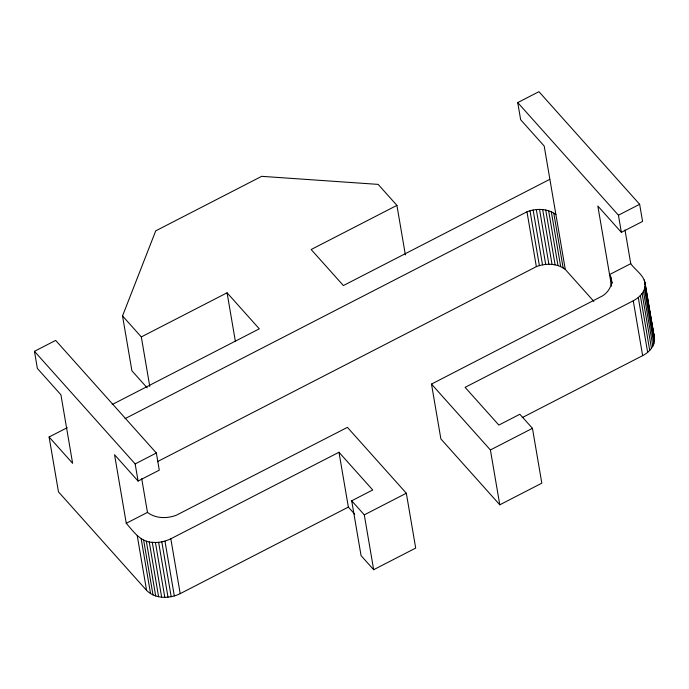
<?xml version="1.0" encoding="UTF-8"?>
<svg xmlns="http://www.w3.org/2000/svg" width="689" height="689" viewBox="0 0 689 689"><rect width="100%" height="100%" fill="white"/><g stroke="black" fill="none" stroke-linecap="round" stroke-linejoin="round"><path stroke-width="1.03" d="M630.754 263.672L609.55 274.575C614.536 282.171 609.36 291.869 602.289 296.012L431.495 384.083L440.874 438.927L499.783 504.804L541.821 483.17L532.451 428.325L519.859 414.253L498.845 425.07L465.101 387.347L633.269 300.8C638.746 297.855 643.931 293.126 645.016 286.71C646.489 276.72 635.697 270.76 630.754 263.672L624.983 229.919M522.253 417.603L642.639 355.645C649.426 352.234 655.885 345.094 654.292 336.964L644.913 282.12M147.205 387.89L131.909 370.777L122.53 315.932L155.723 230.858L261.665 176.332L378.14 184.385L396.916 205.382L405.39 254.956M67.255 427.662L49.1 437.007L72.629 463.318L60.916 394.771L37.378 368.451L34.45 351.312L55.654 340.4L156.351 453.009L159.288 470.148L138.084 481.06L114.555 454.74L126.268 523.295C133.287 531.314 140.453 541.95 152.269 542.321C158.651 542.949 165.076 541.571 170.82 538.798L338.979 452.251L372.723 489.974L351.7 500.791L361.07 555.635L373.662 569.708L415.7 548.074L406.329 493.229L347.42 427.361L176.401 515.191C167.1 518.757 155.602 518.688 147.472 512.392L141.701 478.64M593.892 301.438L565.29 269.442L544.198 146.051L520.66 119.731L517.732 102.592L538.936 91.68L639.642 204.288L642.57 221.427L621.366 232.339L597.837 206.028L611.539 286.185M149.789 386.503L141.314 336.93L227.077 292.799L259.297 328.825L112.161 404.555M396.916 205.382L311.152 249.521L343.38 285.556L549.762 179.347M125.019 418.662L526.982 211.799C536.283 208.233 547.781 208.302 555.911 214.606M138.084 481.06L135.156 463.921L156.351 453.009M621.366 232.339L618.438 215.201L639.642 204.288M157.359 461.69L536.352 266.643C545.654 263.077 557.151 263.146 565.29 269.442M126.268 523.295L147.472 512.392M49.1 437.007L58.47 491.851L146.585 590.378C155.309 599.172 169.701 598.836 180.199 593.642L348.358 507.095L338.979 452.251M373.662 569.708L364.292 514.864L406.329 493.229M499.783 504.804L490.404 449.96L532.451 428.325M517.732 102.592L618.438 215.201M431.495 384.083L490.404 449.96M351.7 500.791L364.292 514.864M348.358 507.095L354.68 514.166M122.53 315.932L141.314 336.93M34.45 351.312L135.156 463.921M654.292 336.964L649.469 310.506M645.18 284.393L654.55 339.238M644.241 279.915L644.964 284.135M645.317 286.245L649.107 308.396M645.016 286.71L654.395 341.555M644.439 289.027L653.818 343.871M643.457 291.309L652.836 346.154M642.088 293.505L651.467 348.35M640.348 295.59L649.727 350.434M638.281 297.519L647.651 352.363M633.269 300.8L642.639 355.645M611.307 278.856L612.03 283.076M611.565 281.138L611.927 283.248M610.635 276.659L611.711 282.99M553.767 213.073L563.137 267.918M551.321 211.781L560.691 266.626M548.625 210.756L558.004 265.601M545.731 210.016L555.101 264.86M542.682 209.559L552.053 264.404M539.53 209.413L548.9 264.257M536.326 209.568L545.697 264.412M533.131 210.024L542.51 264.869M529.996 210.765L539.375 265.609M526.982 211.799L536.352 266.643M227.077 292.799L235.371 341.313M170.82 538.798L180.199 593.642M164.955 541.115L174.326 595.959M161.82 541.864L171.191 596.708M158.625 542.321L168.004 597.165M155.421 542.476L164.8 597.32M152.269 542.321L161.648 597.165M149.22 541.873L158.599 596.717M146.326 541.123L155.697 595.968M143.631 540.098L153.01 594.943M141.185 538.815L150.564 593.66M137.214 535.534L146.585 590.378"/></g></svg>
